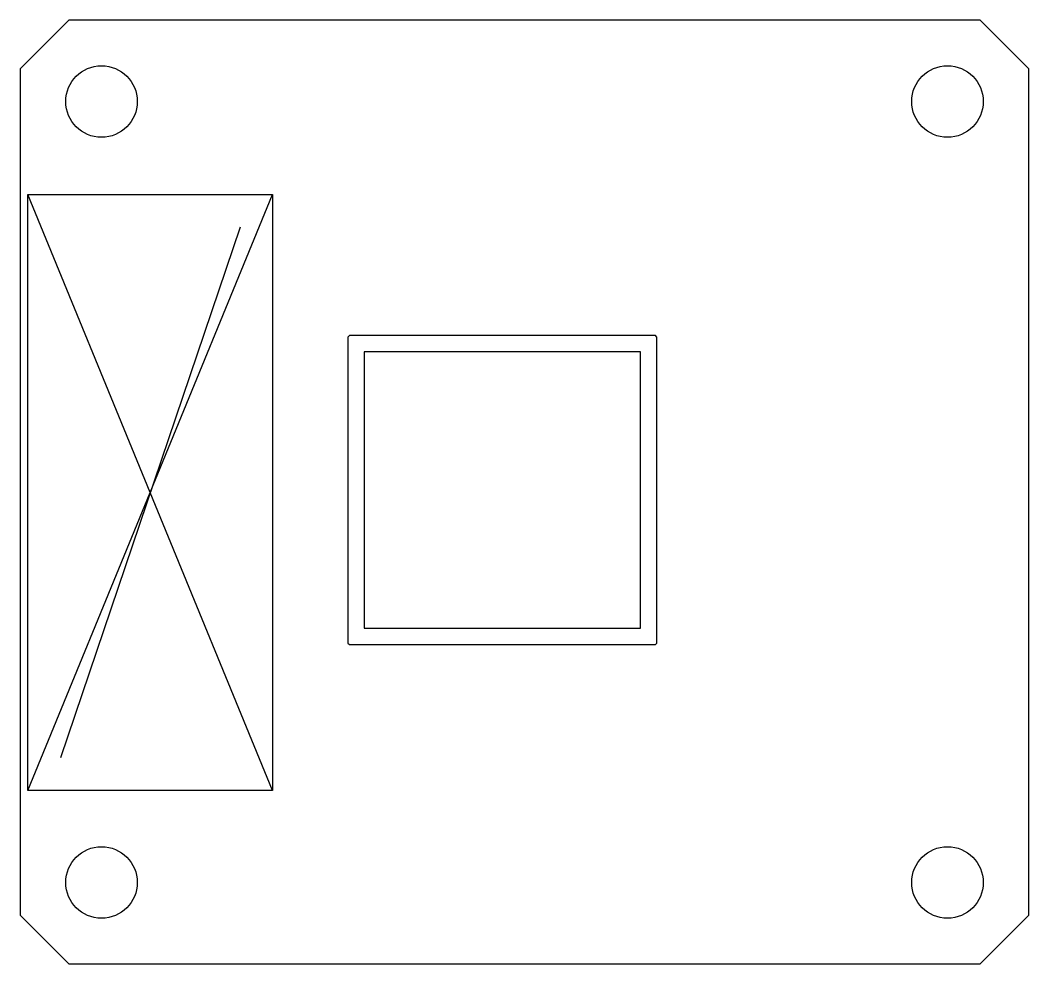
# Model space of a CAD drawing. Header units: millimetres. Extents: x -15.5 to 15.5, y -14.5 to 14.5.
import ezdxf

# ---------------------------------------------------------------- set-up
doc = ezdxf.new("R2010")
doc.units = ezdxf.units.MM
doc.layers.get('0').update_dxf_attribs({"linetype": 'CONTINUOUS'})

msp = doc.modelspace()

# ---------------------------------------------------------------- linework, layer by layer
for p, q in [((-7.74, -9.17), (-15.26, 9.14)), ((-15.26, -9.17), (-7.74, 9.14)), ((-8.74, 8.14), (-14.26, -8.17))]:
    msp.add_line(p, q)
for points in [[(-15.5, -13), (-14, -14.5), (14, -14.5), (15.5, -13), (15.5, 13), (14, 14.5), (-14, 14.5), (-15.5, 13)], [(-7.74, -9.17), (-15.26, -9.17), (-15.26, 9.14), (-7.74, 9.14)], [(-5.426, 4.762), (-5.426, -4.642), (-5.382, -4.686), (4.022, -4.686), (4.066, -4.642), (4.066, 4.762), (4.022, 4.806), (-5.382, 4.806)], [(-4.926, 4.306), (-4.926, -4.186), (3.566, -4.186), (3.566, 4.306)]]:
    msp.add_lwpolyline(points, close=True)
for centre in [(-13, 12), (13, 12), (-13, -12), (13, -12)]:
    msp.add_circle(centre, 1.1)

doc.saveas('drawing.dxf')
